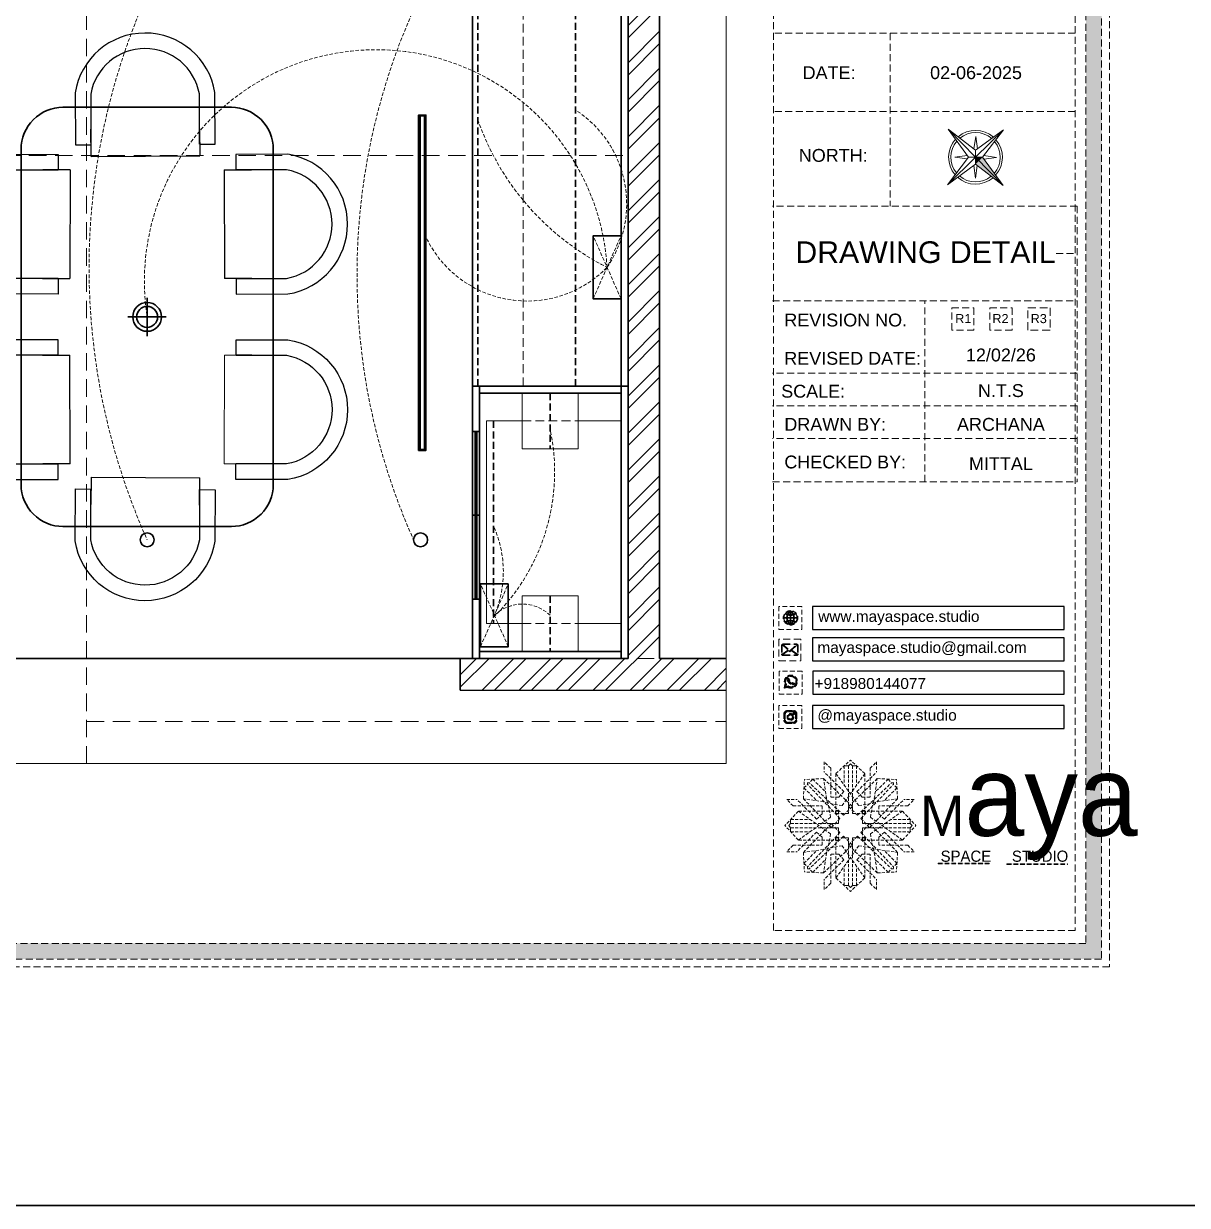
# Model space of a CAD drawing. Header units: millimetres. Extents: x 56222 to 3066687, y -650199 to -121287.
# Drawn here: x 141570.9 to 141737.4, y -185767.3 to -185598.1 of the extents above; entities that cross this region are included whole.
import ezdxf
from ezdxf.enums import TextEntityAlignment as Align

# ---------------------------------------------------------------- set-up
doc = ezdxf.new("R2010")
doc.units = ezdxf.units.MM
doc.header["$MEASUREMENT"] = 0
for name, pattern in [('DASHED', [0.75, 0.5, -0.25]), ('DASHED2', [0.375, 0.25, -0.125]), ('DASHEDX2', [1.5, 1, -0.5]), ('HIDDEN', [0.375, 0.25, -0.125])]:
    doc.linetypes.add(name, pattern=pattern)
doc.layers.add('AR HATCH-7', color=7, linetype='Continuous')
doc.layers.add('str coll', color=6, linetype='Continuous')
for name, color, linetype, lineweight in [('Dimension', 10, 'DASHEDX2', 20), ('el', 7, 'Continuous', 20), ('ELEC-wires', 1, 'DASHED2', 13), ('Electrical', 84, 'Continuous', 30), ('FIRST FLOOR ( DW_RAIL )', 7, 'Continuous', 9), ('FURNITURE', 32, 'Continuous', 9), ('furniture dimensions', 1, 'DASHED', 0), ('GROUND FLOOR', 7, 'Continuous', 9), ('Labelling', 1, 'Continuous', 25), ('NAME PLATE', 7, 'Continuous', 25), ('title block', 7, 'Continuous', 9), ('XX~SLAB ( BEAM )~ ( DIM )', 7, 'Continuous', 9)]:
    doc.layers.add(name, color=color, linetype=linetype, lineweight=lineweight)
doc.layers.add('hatch', color=250, linetype='Continuous', lineweight=9, transparency=0.5)
doc.styles.add('Arial', font='arial.ttf')
doc.styles.get("Standard").update_dxf_attribs({"font": 'arial.ttf', "height": 6})
pattern_1 = [(45, (1359.917, -1487.661), (-2.65165043, 2.65165043), []), (45, (1361.685, -1487.661), (-2.65165043, 2.65165043), [])]

# ---------------------------------------------------------------- blocks, each defined once
blk = doc.blocks.new('FSFSF')
at = {"color": 42, "lineweight": 5, "true_color": 0xe0ac11}
for p, q in [((28600.03, 143.51), (28600.03, 140.16)), ((28602.15, 141.41), (28600.03, 143.51)), ((28603.86, 139.69), (28608.58, 144.08)), ((28613.31, 139.69), (28608.58, 144.08)), ((28615.02, 141.41), (28617.14, 143.51)), ((28617.14, 143.51), (28617.14, 140.16)), ((28606.47, 133.76), (28600.03, 140.16)), ((28602.15, 141.41), (28602.15, 131.95)), ((28603.86, 126.58), (28603.86, 139.69)), ((28603.86, 139.69), (28608.58, 133.02)), ((28607.9, 142.22), (28606.58, 142.22)), ((28606.58, 142.22), (28606.58, 135.84)), ((28607.9, 142.22), (28608.58, 142.85)), ((28607.9, 142.22), (28607.9, 126.58)), ((28609.27, 142.22), (28608.59, 142.85)), ((28613.31, 139.69), (28608.59, 133.02)), ((28609.27, 142.22), (28609.27, 126.58)), ((28609.27, 142.22), (28610.59, 142.22)), ((28610.59, 142.22), (28610.59, 135.84)), ((28610.7, 133.76), (28617.14, 140.16)), ((28613.31, 126.58), (28613.31, 139.69)), ((28615.02, 141.41), (28615.02, 131.95)), ((28593.19, 131.45), (28593.54, 137.71)), ((28593.39, 135), (28594.56, 136.12)), ((28599.8, 138.06), (28593.54, 137.71)), ((28595.12, 136.69), (28594.53, 136.69)), ((28594.56, 136.12), (28594.56, 136.71)), ((28605.17, 124.98), (28594.56, 136.12)), ((28596.24, 137.86), (28595.12, 136.69)), ((28606.27, 126.08), (28595.12, 136.69)), ((28596.24, 137.86), (28600.47, 133.65)), ((28601.03, 130), (28599.8, 138.06)), ((28599.8, 138.05), (28608.58, 129.56)), ((28617.37, 138.05), (28608.59, 129.56)), ((28610.9, 126.08), (28622.05, 136.69)), ((28612.02, 124.98), (28622.62, 136.12)), ((28616.14, 130), (28617.37, 138.06)), ((28620.93, 137.86), (28616.7, 133.65)), ((28617.37, 138.06), (28623.63, 137.71)), ((28620.93, 137.86), (28622.05, 136.69)), ((28622.05, 136.69), (28622.64, 136.69)), ((28622.62, 136.12), (28622.62, 136.71)), ((28623.8, 135), (28622.62, 136.12)), ((28624, 131.45), (28623.65, 137.71)), ((28593.19, 131.45), (28601.69, 122.67)), ((28601.25, 130.22), (28593.19, 131.45)), ((28593.39, 135), (28597.6, 130.78)), ((28604.75, 131.95), (28602.15, 131.95)), ((28606.47, 133.76), (28604.75, 131.95)), ((28605.86, 129.18), (28608.58, 133.02)), ((28611.31, 129.18), (28608.59, 133.02)), ((28610.7, 133.76), (28612.42, 131.95)), ((28612.42, 131.95), (28615.02, 131.95)), ((28623.99, 131.45), (28615.5, 122.67)), ((28615.94, 130.22), (28624, 131.45)), ((28623.8, 135), (28619.59, 130.78)), ((28587.73, 131.22), (28591.08, 131.22)), ((28589.84, 129.1), (28587.73, 131.22)), ((28589.84, 129.1), (28599.29, 129.1)), ((28597.49, 124.78), (28591.08, 131.22)), ((28599.29, 126.5), (28599.29, 129.1)), ((28605.86, 129.18), (28601.03, 130)), ((28602.07, 125.39), (28601.25, 130.22)), ((28604.71, 127.57), (28603.86, 127.57)), ((28604.7, 126.58), (28604.71, 127.57)), ((28606.27, 126.08), (28608.58, 128.27)), ((28607.9, 128.92), (28608.58, 129.56)), ((28607.9, 128.92), (28608.58, 128.27)), ((28609.27, 128.92), (28608.59, 129.56)), ((28609.27, 128.92), (28608.59, 128.27)), ((28610.9, 126.08), (28608.59, 128.27)), ((28611.31, 129.18), (28616.14, 130)), ((28612.46, 126.58), (28612.46, 127.57)), ((28612.46, 127.57), (28613.31, 127.57)), ((28615.12, 125.39), (28615.94, 130.22)), ((28627.34, 129.1), (28617.89, 129.1)), ((28617.89, 126.5), (28617.89, 129.1)), ((28619.7, 124.78), (28626.1, 131.22)), ((28629.45, 131.22), (28626.1, 131.22)), ((28627.34, 129.1), (28629.45, 131.22)), ((28591.56, 127.39), (28587.17, 122.66)), ((28589.03, 123.35), (28589.03, 124.67)), ((28589.03, 124.67), (28595.4, 124.67)), ((28604.66, 127.39), (28591.56, 127.39)), ((28591.56, 127.39), (28598.23, 122.67)), ((28597.49, 124.78), (28599.29, 126.5)), ((28602.07, 125.39), (28598.23, 122.67)), ((28605.17, 124.98), (28602.97, 122.67)), ((28603.68, 126.54), (28603.68, 127.39)), ((28604.66, 126.54), (28603.68, 126.54)), ((28607.9, 126.58), (28603.86, 126.58)), ((28604.66, 123.35), (28604.66, 127.39)), ((28609.27, 126.58), (28613.31, 126.58)), ((28612.02, 124.98), (28614.21, 122.67)), ((28612.52, 123.35), (28612.52, 127.39)), ((28612.52, 127.39), (28625.63, 127.39)), ((28612.52, 126.54), (28613.51, 126.54)), ((28613.51, 126.54), (28613.51, 127.39)), ((28615.12, 125.39), (28618.96, 122.67)), ((28619.7, 124.78), (28617.89, 126.5)), ((28625.63, 127.39), (28618.96, 122.67)), ((28628.16, 124.67), (28621.78, 124.67)), ((28625.63, 127.39), (28630.02, 122.66)), ((28628.16, 123.35), (28628.16, 124.67)), ((28591.56, 117.94), (28587.17, 122.66)), ((28589.03, 123.35), (28588.4, 122.67)), ((28589.03, 121.98), (28588.4, 122.65)), ((28589.03, 123.35), (28604.66, 123.35)), ((28589.03, 121.98), (28604.66, 121.98)), ((28589.03, 121.98), (28589.03, 120.66)), ((28589.03, 120.66), (28595.4, 120.66)), ((28597.49, 120.54), (28591.08, 114.11)), ((28591.56, 117.94), (28598.23, 122.65)), ((28593.19, 113.88), (28601.69, 122.65)), ((28605.17, 120.35), (28594.56, 109.2)), ((28597.49, 120.54), (28599.29, 118.83)), ((28602.07, 119.94), (28598.23, 122.65)), ((28602.07, 119.94), (28601.25, 115.1)), ((28602.33, 123.35), (28601.69, 122.67)), ((28602.33, 121.98), (28601.69, 122.65)), ((28602.33, 123.35), (28602.97, 122.67)), ((28602.33, 121.98), (28602.97, 122.65)), ((28605.17, 120.35), (28602.97, 122.65)), ((28604.66, 121.98), (28604.66, 117.94)), ((28612.02, 120.35), (28614.21, 122.65)), ((28612.02, 120.35), (28622.62, 109.2)), ((28628.16, 123.35), (28612.52, 123.35)), ((28612.52, 121.98), (28612.52, 117.94)), ((28628.16, 121.98), (28612.52, 121.98)), ((28614.85, 123.35), (28614.21, 122.67)), ((28614.85, 121.98), (28614.21, 122.65)), ((28614.85, 123.35), (28615.5, 122.67)), ((28614.85, 121.98), (28615.5, 122.65)), ((28615.12, 119.94), (28618.96, 122.65)), ((28615.12, 119.94), (28615.94, 115.1)), ((28623.99, 113.88), (28615.5, 122.65)), ((28619.7, 120.54), (28617.89, 118.83)), ((28625.63, 117.94), (28618.96, 122.65)), ((28619.7, 120.54), (28626.1, 114.11)), ((28628.16, 120.66), (28621.78, 120.66)), ((28625.63, 117.94), (28630.02, 122.66)), ((28628.16, 123.35), (28628.78, 122.67)), ((28628.16, 121.98), (28628.78, 122.65)), ((28628.16, 121.98), (28628.16, 120.66)), ((28589.84, 116.23), (28587.73, 114.11)), ((28589.84, 116.23), (28599.29, 116.23)), ((28604.66, 117.94), (28591.56, 117.94)), ((28606.27, 119.15), (28595.12, 108.54)), ((28599.29, 118.83), (28599.29, 116.23)), ((28605.86, 116.05), (28601.03, 115.23)), ((28604.66, 118.78), (28603.68, 118.78)), ((28603.68, 118.78), (28603.68, 117.94)), ((28607.9, 118.65), (28603.86, 118.65)), ((28603.86, 118.65), (28603.86, 105.54)), ((28604.71, 117.66), (28603.86, 117.66)), ((28604.7, 118.65), (28604.71, 117.66)), ((28605.86, 116.05), (28608.58, 112.21)), ((28606.27, 119.15), (28608.58, 116.96)), ((28607.9, 103.01), (28607.9, 118.65)), ((28607.9, 116.31), (28608.58, 116.96)), ((28607.9, 116.31), (28608.58, 115.67)), ((28610.9, 119.15), (28608.59, 116.96)), ((28609.27, 116.31), (28608.59, 116.96)), ((28609.27, 116.31), (28608.59, 115.67)), ((28611.31, 116.05), (28608.59, 112.21)), ((28609.27, 118.65), (28613.31, 118.65)), ((28609.27, 103.01), (28609.27, 118.65)), ((28610.9, 119.15), (28622.05, 108.54)), ((28611.31, 116.05), (28616.14, 115.23)), ((28612.46, 118.65), (28612.46, 117.66)), ((28612.46, 117.66), (28613.31, 117.66)), ((28612.52, 118.78), (28613.51, 118.78)), ((28612.52, 117.94), (28625.63, 117.94)), ((28613.31, 118.65), (28613.31, 105.54)), ((28613.51, 118.78), (28613.51, 117.94)), ((28617.89, 118.83), (28617.89, 116.23)), ((28627.34, 116.23), (28617.89, 116.23)), ((28627.34, 116.23), (28629.45, 114.11)), ((28587.73, 114.11), (28591.08, 114.11)), ((28601.25, 115.1), (28593.19, 113.87)), ((28593.19, 113.87), (28593.54, 107.62)), ((28593.39, 110.32), (28597.6, 114.55)), ((28599.8, 107.17), (28608.58, 115.67)), ((28601.03, 115.23), (28599.8, 107.17)), ((28602.15, 103.82), (28602.15, 113.27)), ((28604.75, 113.27), (28602.15, 113.27)), ((28603.86, 105.54), (28608.58, 112.21)), ((28606.47, 111.47), (28604.75, 113.27)), ((28617.37, 107.17), (28608.59, 115.67)), ((28613.31, 105.54), (28608.59, 112.21)), ((28610.7, 111.47), (28612.42, 113.27)), ((28612.42, 113.27), (28615.02, 113.27)), ((28615.02, 103.82), (28615.02, 113.27)), ((28615.94, 115.1), (28624, 113.87)), ((28616.14, 115.23), (28617.37, 107.17)), ((28623.8, 110.32), (28619.59, 114.55)), ((28624, 113.87), (28623.65, 107.62)), ((28629.45, 114.11), (28626.1, 114.11)), ((28593.39, 110.32), (28594.56, 109.2)), ((28595.12, 108.54), (28594.53, 108.54)), ((28594.56, 109.2), (28594.56, 108.61)), ((28596.24, 107.37), (28595.12, 108.54)), ((28596.24, 107.37), (28600.47, 111.58)), ((28606.47, 111.47), (28600.03, 105.07)), ((28606.58, 103.01), (28606.58, 109.38)), ((28610.59, 103.01), (28610.59, 109.38)), ((28610.7, 111.47), (28617.14, 105.07)), ((28620.93, 107.37), (28616.7, 111.58)), ((28620.93, 107.37), (28622.05, 108.54)), ((28622.05, 108.54), (28622.64, 108.54)), ((28623.8, 110.32), (28622.62, 109.2)), ((28622.62, 109.2), (28622.62, 108.61)), ((28599.8, 107.17), (28593.54, 107.52)), ((28600.03, 101.71), (28600.03, 105.07)), ((28603.86, 105.54), (28608.58, 101.15)), ((28613.31, 105.54), (28608.58, 101.15)), ((28617.14, 101.71), (28617.14, 105.07)), ((28617.37, 107.17), (28623.63, 107.52)), ((28602.15, 103.82), (28600.03, 101.71)), ((28607.9, 103.01), (28606.58, 103.01)), ((28607.9, 103.01), (28608.58, 102.38)), ((28609.27, 103.01), (28608.59, 102.38)), ((28609.27, 103.01), (28610.59, 103.01)), ((28615.02, 103.82), (28617.14, 101.71))]:
    blk.add_line(p, q, dxfattribs=at)
blk = doc.blocks.new('hgwg')
at = {"layer": 'Dimension', "true_color": 0xd39e00}
h = blk.add_hatch(color=42, dxfattribs=at)
h.dxf.hatch_style = 1
h.paths.add_polyline_path([(27505.71, 45.05), (27494.27, 45.05), (27494.27, 44.9), (27505.71, 44.9)])
h = blk.add_hatch(color=42, dxfattribs=at)
h.dxf.hatch_style = 1
h.paths.add_polyline_path([(27523.3, 44.9), (27509.68, 44.9), (27509.68, 44.75), (27523.3, 44.75)])
at = {"layer": 'Dimension', "color": 42, "true_color": 0xd39e00}
for p, q in [((27494.27, 45.05), (27505.71, 45.05)), ((27494.27, 44.9), (27494.27, 45.05)), ((27505.71, 45.05), (27505.71, 44.9)), ((27494.27, 44.9), (27505.71, 44.9)), ((27509.68, 44.9), (27523.3, 44.9)), ((27509.68, 44.9), (27509.68, 44.75)), ((27509.68, 44.75), (27523.3, 44.75)), ((27523.3, 44.75), (27523.3, 44.9))]:
    blk.add_line(p, q, dxfattribs=at)
at = {"layer": 'Dimension', "color": 42, "true_color": 0xd39e00, "attachment_point": 1}
for s, width, insert, char_height in [('{\\fCinzel|b0|i0|c0|p2;\\H1.5x;M\\fAmsterdam One|b0|i0|c0|p2;\\H2x;aya}', 85.3277, (27490.17, 69.17), 6), ('{\\fCinzel|b0|i0|c0|p0;SPACE     STUDIO}', 66.129, (27494.83, 47.86), 2.5)]:
    blk.add_mtext_dynamic_manual_height_columns(s, width=width, gutter_width=30, heights=[0], dxfattribs=dict(at, insert=insert, char_height=char_height))
blk = doc.blocks.new('aggerg')
at = {"layer": 'Dimension', "color": 42, "true_color": 0xd39e00}
blk.add_lwpolyline([(-1.41, 1.41), (1.41, 1.41), (1.41, -1.41), (-1.41, -1.41)], close=True, dxfattribs=at)
at = {"layer": 'NAME PLATE', "lineweight": 0, "insert": (-0.03, 0.62), "char_height": 1.151, "width": 2.2458, "attachment_point": 2, "style": 'Arial'}
blk.add_mtext('R3', dxfattribs=at)
blk = doc.blocks.new('QEGW4TG')
at = {"layer": 'Dimension', "true_color": 0x000000}
h = blk.add_hatch(color=18, dxfattribs=at)
h.dxf.hatch_style = 1
h.paths.add_polyline_path([(2.69, 1.93, 0.170513), (2.95, 1.97, 0.190337), (3.11, 2.18, 0.316231), (3.07, 2.28), (2.79, 2.37, 0.273721), (2.69, 2.34, 0.040749), (2.63, 2.27, -0.441282), (2.53, 2.25, -0.11828), (2.06, 2.64, -0.441282), (2.07, 2.74, 0.040749), (2.13, 2.81, 0.290083), (2.14, 2.92), (2.01, 3.18, 0.316231), (1.91, 3.2, 0.190337), (1.73, 3, 0.170513), (1.72, 2.74, 0.252784)], flags=0)
h.paths.add_polyline_path([(1.19, 1.98), (1.03, 1.3, 0.550912), (1.11, 1.23), (1.75, 1.39, 6.344125)])
h.paths.add_polyline_path([(1.81, 1.7), (1.4, 1.6), (1.5, 2.03, -9.071339)], flags=16)
h.paths.add_polyline_path([(3.11, 2.16, -0.17811), (2.95, 1.97, -0.170513), (2.69, 1.93, -0.252784), (1.72, 2.74, -0.170513), (1.73, 3, -0.17811), (1.89, 3.19, -0.370089), (2.01, 3.18), (2.14, 2.92, -0.307185), (2.13, 2.8, -0.041087), (2.06, 2.73, 0.321676), (2.05, 2.65, 0.126524), (2.55, 2.24, 0.312216), (2.62, 2.26, -0.041087), (2.68, 2.34, -0.290673), (2.79, 2.37), (3.07, 2.28, -0.370089)], flags=0)
h = blk.add_hatch(color=18, dxfattribs=at)
h.dxf.hatch_style = 1
h.paths.add_polyline_path([(2.79, 2.37, 0.273721), (2.69, 2.34, 0.040749), (2.63, 2.27, -0.441282), (2.53, 2.25, -0.11828), (2.06, 2.64, -0.441282), (2.07, 2.74, 0.040749), (2.13, 2.81, 0.290083), (2.14, 2.92), (2.01, 3.18, 0.316231), (1.91, 3.2, 0.190337), (1.73, 3, 0.170513), (1.72, 2.74, 0.252784), (2.69, 1.93, 0.170513), (2.95, 1.97, 0.190337), (3.11, 2.18, 0.316231), (3.07, 2.28)])
for p, q in [((2.01, 3.18), (2.14, 2.92)), ((1.19, 1.98), (1.03, 1.3)), ((1.1, 1.23), (1.75, 1.39)), ((1.5, 2.03), (1.4, 1.6)), ((1.4, 1.6), (1.81, 1.7)), ((3.07, 2.28), (2.8, 2.36))]:
    blk.add_line(p, q)
blk.add_lwpolyline([(0, 0), (4.68, 0), (4.68, 4.68), (0, 4.68)], close=True)
for centre, radius, start, end in [((2.39, 2.56), 1.34, 241.4727, 205.6422), ((2.39, 2.56), 1.04, 235.9962, 210.8333), ((2.09, 2.87), 0.39, 159.7007, 198.4072), ((2.96, 3.23), 1.33, 201.4218, 258.1669), ((2.07, 2.87), 0.364, 118.9685, 159.3648), ((1.94, 3.12), 0.0896, 41.8985, 123.1344), ((2.11, 2.68), 0.066, 135.9932, 224.8892), ((1.67, 3.16), 0.586, 312.4617, 321.8728), ((3.12, 3.42), 1.31, 216.5455, 243.5279), ((2.05, 2.87), 0.104, 320.3924, 28.6971), ((1.09, 1.29), 0.0598, 164.8483, 282.1458), ((2.57, 2.3), 0.066, 234.2482, 323.1441), ((3.11, 1.94), 0.586, 137.2645, 146.6756), ((2.76, 2.27), 0.104, 70.4402, 138.745), ((2.75, 2.31), 0.39, 260.7301, 299.4366), ((2.76, 2.29), 0.364, 299.7725, 340.1688), ((3.03, 2.2), 0.0896, 336.0029, 57.2388)]:
    blk.add_arc(centre, radius, start, end)
blk = doc.blocks.new('ASGERG')
at = {"layer": 'Dimension', "true_color": 0x000000}
h = blk.add_hatch(color=18, dxfattribs=at)
h.dxf.hatch_style = 1
h.paths.add_polyline_path([(0.99, 1.7, 0.353872), (1.69, 1.03), (2.96, 1.03, 0.353872), (3.66, 1.7), (3.66, 2.99, 0.353872), (2.96, 3.67), (1.69, 3.67, 0.353872), (0.99, 2.99)])
h.paths.add_polyline_path([(1.27, 2.97, -0.353872), (1.72, 3.4), (2.94, 3.4, -0.353872), (3.38, 2.97), (3.38, 1.72, -0.353872), (2.94, 1.3), (1.72, 1.3, -0.353872), (1.27, 1.72)], flags=16)
h.paths.add_polyline_path([(3.02, 2.35, -1), (1.64, 2.35, -1)], flags=0)
h.paths.add_polyline_path([(2.74, 2.35, -1), (1.92, 2.35, -1)], flags=0)
h.paths.add_polyline_path([(2.86, 3.02, -1), (3.19, 3.02, -1)], flags=0)
h.paths.add_polyline_path([(1.64, 2.35, 1), (3.02, 2.35, 1)], flags=0)
h = blk.add_hatch(color=18, dxfattribs=at)
h.dxf.hatch_style = 1
h.paths.add_polyline_path([(1.64, 2.35, 1), (3.02, 2.35, 1)])
h.paths.add_polyline_path([(2.74, 2.35, -1), (1.92, 2.35, -1)], flags=16)
h = blk.add_hatch(color=18, dxfattribs=at)
h.dxf.hatch_style = 1
h.paths.add_polyline_path([(3.19, 3.02, 1), (2.86, 3.02, 1)])
for p, q in [((0.99, 2.99), (0.99, 1.7)), ((1.27, 2.97), (1.27, 1.72)), ((1.69, 3.67), (2.96, 3.67)), ((2.94, 3.4), (1.72, 3.4)), ((3.38, 2.97), (3.38, 1.72)), ((3.66, 2.99), (3.66, 1.7)), ((1.69, 1.03), (2.96, 1.03)), ((2.94, 1.3), (1.72, 1.3))]:
    blk.add_line(p, q)
blk.add_lwpolyline([(0, 0), (4.68, 0), (4.68, 4.68), (0, 4.68)], close=True)
for centre, radius in [((2.33, 2.35), 0.694), ((2.33, 2.35), 0.414), ((3.02, 3.02), 0.168)]:
    blk.add_circle(centre, radius)
for centre, radius, start, end in [((1.76, 2.89), 0.778, 94.8631, 172.8127), ((1.76, 2.91), 0.491, 94.8631, 172.8127), ((2.9, 2.91), 0.491, 7.1873, 85.1369), ((2.89, 2.89), 0.778, 7.1873, 85.1369), ((1.76, 1.8), 0.778, 187.1873, 265.1369), ((1.76, 1.78), 0.491, 187.1873, 265.1369), ((2.9, 1.78), 0.491, 274.8631, 352.8127), ((2.89, 1.8), 0.778, 274.8631, 352.8127)]:
    blk.add_arc(centre, radius, start, end)
blk = doc.blocks.new('DTGWEGEARG')
at = {"layer": 'Dimension', "true_color": 0x000000}
h = blk.add_hatch(color=18, dxfattribs=at)
h.dxf.hatch_style = 1
h.paths.add_polyline_path([(3.83, 2.34, 1), (0.85, 2.34, 1)])
h.paths.add_polyline_path([(2.51, 1.01, 0.105795), (2.96, 1.58, -0.055205), (3.3, 1.41, -0.169822)], flags=16)
h.paths.add_polyline_path([(2.41, 1.12), (2.41, 1.69, -0.058279), (2.81, 1.63, -0.103353)], flags=16)
h.paths.add_polyline_path([(2.26, 1.13, -0.101741), (1.87, 1.63, -0.057171), (2.26, 1.69)], flags=16)
h.paths.add_polyline_path([(2.17, 1.01, -0.169822), (1.38, 1.41, -0.055205), (1.72, 1.58, 0.105795)], flags=16)
h.paths.add_polyline_path([(3.02, 1.72, 0.081336), (3.13, 2.27), (3.68, 2.27, -0.152069), (3.4, 1.52, 0.05687)], flags=16)
h.paths.add_polyline_path([(2.87, 1.77, 0.061945), (2.41, 1.84), (2.41, 2.27), (2.98, 2.27, -0.081344)], flags=16)
h.paths.add_polyline_path([(2.26, 1.84, 0.060923), (1.8, 1.77, -0.081344), (1.7, 2.27), (2.26, 2.27)], flags=16)
h.paths.add_polyline_path([(1.66, 1.72, 0.05687), (1.28, 1.52, -0.152069), (1, 2.27), (1.55, 2.27, 0.081336)], flags=16)
h.paths.add_polyline_path([(2.41, 2.42), (2.41, 2.83, 0.061945), (2.87, 2.91, -0.080009), (2.98, 2.42)], flags=16)
h.paths.add_polyline_path([(3.13, 2.42, 0.080116), (3.02, 2.96, 0.05687), (3.4, 3.16, 0.028258), (3.3, 3.27, -0.055205), (2.96, 3.1, 0.105795), (2.51, 3.67, -0.36029), (3.68, 2.42)], flags=16)
h.paths.add_polyline_path([(2.26, 2.42), (1.7, 2.42, -0.080009), (1.8, 2.91, 0.060923), (2.26, 2.84)], flags=16)
h.paths.add_polyline_path([(1.55, 2.42), (1, 2.42, -0.150466), (1.28, 3.16, 0.05687), (1.66, 2.96, 0.080116)], flags=16)
h.paths.add_polyline_path([(2.41, 2.98), (2.41, 3.56, -0.103353), (2.81, 3.05, -0.058279)], flags=16)
h.paths.add_polyline_path([(2.26, 2.99, -0.057171), (1.87, 3.05, -0.101741), (2.26, 3.55)], flags=16)
h.paths.add_polyline_path([(1.72, 3.1, -0.055205), (1.38, 3.27, -0.169822), (2.17, 3.67, 0.105795)], flags=16)
blk.add_lwpolyline([(0, 0), (4.68, 0), (4.68, 4.68), (0, 4.68)], close=True)
at = {"layer": 'Dimension', "color": 18, "true_color": 0x000000}
for p, q in [((1, 2.42), (1.55, 2.42)), ((1.7, 2.42), (2.26, 2.42)), ((2.26, 3.55), (2.26, 2.99)), ((2.26, 2.84), (2.26, 2.42)), ((2.41, 3.56), (2.41, 2.98)), ((2.41, 2.83), (2.41, 2.42)), ((2.41, 2.42), (2.98, 2.42)), ((3.13, 2.42), (3.68, 2.42)), ((1, 2.27), (1.55, 2.27)), ((1.7, 2.27), (2.26, 2.27)), ((2.26, 2.27), (2.26, 1.84)), ((2.26, 1.69), (2.26, 1.13)), ((2.41, 2.27), (2.98, 2.27)), ((2.41, 2.27), (2.41, 1.84)), ((2.41, 1.69), (2.41, 1.12)), ((3.13, 2.27), (3.68, 2.27))]:
    blk.add_line(p, q, dxfattribs=at)
blk.add_circle((2.34, 2.34), 1.49, dxfattribs=at)
for centre, radius, start, end in [((2.34, 2.34), 1.34, 142.3819, 176.6093), ((2.34, 4.74), 1.9, 236.1399, 249.1595), ((2.34, 2.34), 1.34, 97.3549, 135.9073), ((2.34, 4.74), 1.75, 236.7417, 249.3811), ((3.28, 2.34), 1.73, 159.0567, 177.3789), ((3.28, 2.34), 1.58, 158.8325, 177.1302), ((3.28, 2.34), 1.73, 129.9301, 154.0867), ((2.34, 4.74), 1.9, 253.6799, 267.6253), ((3.28, 2.34), 1.58, 130.1073, 153.3446), ((2.34, 4.74), 1.75, 254.3336, 267.422), ((1.4, 2.34), 1.58, 26.6554, 50.2584), ((2.34, 4.74), 1.75, 272.3248, 285.6664), ((2.34, 4.74), 1.9, 272.1415, 286.3201), ((2.34, 2.34), 1.34, 3.3907, 82.6451), ((1.4, 2.34), 1.73, 25.9133, 50.0699), ((1.4, 2.34), 1.58, 2.8698, 21.1675), ((2.34, 4.74), 1.75, 290.6189, 303.2583), ((2.34, 4.74), 1.9, 290.8405, 303.8601), ((1.4, 2.34), 1.73, 2.6211, 20.9433), ((2.34, 2.34), 1.34, 183.0315, 217.6181), ((2.34, -0.06), 1.9, 110.8405, 123.8601), ((2.34, -0.06), 1.75, 110.6189, 123.2583), ((2.34, 2.34), 1.34, 224.0927, 262.6451), ((3.28, 2.34), 1.73, 182.3435, 200.9433), ((3.28, 2.34), 1.58, 182.5658, 201.1675), ((3.28, 2.34), 1.73, 205.9133, 230.0699), ((2.34, -0.06), 1.9, 92.3747, 106.3201), ((2.34, -0.06), 1.75, 92.578, 105.6664), ((3.28, 2.34), 1.58, 206.6554, 229.8927), ((2.34, -0.06), 1.9, 73.6799, 87.8585), ((2.34, -0.06), 1.75, 74.3336, 87.6752), ((1.4, 2.34), 1.58, 309.7416, 333.3446), ((1.4, 2.34), 1.73, 309.9301, 334.0867), ((2.34, 2.34), 1.34, 277.3549, 315.9073), ((1.4, 2.34), 1.58, 338.8325, 357.4342), ((2.34, -0.06), 1.75, 56.7417, 69.3811), ((1.4, 2.34), 1.73, 339.0567, 357.6565), ((2.34, -0.06), 1.9, 56.1399, 69.1595), ((2.34, 2.34), 1.34, 322.3819, 356.9685)]:
    blk.add_arc(centre, radius, start, end, dxfattribs=at)
blk = doc.blocks.new('4t')
at = {"transparency": 33554607}
h = blk.add_hatch(color=1, dxfattribs=at)
h.dxf.hatch_style = 1
h.paths.add_polyline_path([(45531.33, -35822.29), (45529.23, -35821.83), (45528.09, -35837.01)])
h = blk.add_hatch(color=1, dxfattribs=at)
h.dxf.hatch_style = 1
h.paths.add_polyline_path([(45531.8, -35820.19), (45529.23, -35821.83), (45531.33, -35822.29)])
h = blk.add_hatch(color=1, dxfattribs=at)
h.dxf.hatch_style = 1
h.paths.add_polyline_path([(45531.8, -35820.19), (45531.33, -35822.29), (45533.44, -35822.75)])
h = blk.add_hatch(color=1, dxfattribs=at)
h.dxf.hatch_style = 1
h.paths.add_polyline_path([(45533.44, -35822.75), (45531.33, -35822.29), (45528.09, -35837.01)])
at = {"layer": 'title block', "color": 7, "lineweight": 9}
for p, q in [((45535.51, -35803.37), (45530.16, -35817.62)), ((45535.51, -35803.37), (45531.8, -35820.19)), ((45534.36, -35818.55), (45535.51, -35803.37)), ((45530.16, -35817.62), (45514.98, -35816.48)), ((45514.98, -35816.48), (45529.23, -35821.83)), ((45514.98, -35816.48), (45531.8, -35820.19)), ((45530.5, -35816.7), (45526.88, -35812.49)), ((45526.88, -35812.49), (45529.18, -35817.55)), ((45539.5, -35815.27), (45534.44, -35817.57)), ((45535.28, -35818.89), (45539.5, -35815.27)), ((45528.31, -35821.48), (45524.1, -35825.11)), ((45531.8, -35820.19), (45528.09, -35837.01)), ((45529.23, -35821.83), (45528.09, -35837.01)), ((45531.8, -35820.19), (45529.23, -35821.83)), ((45531.8, -35820.19), (45530.16, -35817.62)), ((45534.36, -35818.55), (45531.8, -35820.19)), ((45533.44, -35822.75), (45531.8, -35820.19)), ((45531.8, -35820.19), (45548.62, -35823.9)), ((45548.62, -35823.9), (45534.36, -35818.55)), ((45524.1, -35825.11), (45529.16, -35822.81)), ((45528.09, -35837.01), (45533.44, -35822.75)), ((45533.09, -35823.67), (45536.71, -35827.89)), ((45533.44, -35822.75), (45548.62, -35823.9)), ((45536.71, -35827.89), (45534.42, -35822.83))]:
    blk.add_line(p, q, dxfattribs=at)
for radius, start, end in [(11.79, 81.36, 163.7665), (10.83, 82.4286, 162.6979), (10.83, 352.4286, 72.6979), (11.79, 351.36, 73.7665), (11.79, 171.36, 253.7665), (10.83, 172.4286, 252.6979), (11.79, 261.36, 343.7665), (10.83, 262.4286, 342.6979)]:
    blk.add_arc((45531.8, -35820.19), radius, start, end, dxfattribs=at)
blk = doc.blocks.new('SD DSD')
at = {"layer": 'FURNITURE', "color": 9, "lineweight": 25, "true_color": 0xc7c8ca}
for p, q in [((3348486.7, -514623.32), (3348486.68, -514619.42)), ((3348502.23, -514619.34), (3348502.25, -514623.25)), ((3348486.7, -514623.32), (3348502.25, -514623.25)), ((3348483.69, -514625.26), (3348479.79, -514625.25)), ((3348483.69, -514625.26), (3348483.66, -514640.81)), ((3348505.76, -514625.26), (3348509.66, -514625.25)), ((3348505.76, -514625.26), (3348505.79, -514640.81)), ((3348479.75, -514640.8), (3348483.66, -514640.81)), ((3348509.7, -514640.8), (3348505.79, -514640.81)), ((3348479.75, -514651.77), (3348483.66, -514651.76)), ((3348483.69, -514667.31), (3348483.66, -514651.76)), ((3348483.69, -514667.31), (3348479.79, -514667.32)), ((3348486.7, -514669.25), (3348486.68, -514673.16)), ((3348486.7, -514669.25), (3348502.25, -514669.32)), ((3348502.23, -514673.23), (3348502.25, -514669.32))]:
    blk.add_line(p, q, dxfattribs=at)
at = {"layer": 'FURNITURE', "color": 9, "true_color": 0xc7c8ca}
for p, q in [((3348505.76, -514667.31), (3348505.79, -514651.76)), ((3348509.7, -514651.77), (3348505.79, -514651.76)), ((3348505.76, -514667.31), (3348509.66, -514667.32))]:
    blk.add_line(p, q, dxfattribs=at)
at = {"layer": 'FURNITURE', "color": 9, "lineweight": 25, "true_color": 0xc7c8ca, "flags": 128}
for points in [[(3348502.23, -514621.56), (3348504.46, -514621.55), (3348504.42, -514614.17, 0.853613), (3348484.42, -514614.22), (3348484.46, -514621.65), (3348486.68, -514621.64)], [(3348502.22, -514619.34), (3348502.23, -514621.56), (3348502.2, -514614.36, 0.835758), (3348486.65, -514614.39), (3348486.67, -514619.42), (3348486.68, -514621.64)], [(3348481.97, -514640.8), (3348481.97, -514643.02), (3348474.58, -514643.01, -0.853613), (3348474.58, -514623.01), (3348482.01, -514623.02), (3348482.01, -514625.25)], [(3348507.48, -514640.8), (3348507.48, -514643.02), (3348514.87, -514643.01, 0.853613), (3348514.87, -514623.01), (3348507.44, -514623.02), (3348507.44, -514625.25)], [(3348479.75, -514640.79), (3348481.97, -514640.8), (3348474.77, -514640.78, -0.835758), (3348474.76, -514625.23), (3348479.79, -514625.24), (3348482.01, -514625.25)], [(3348509.7, -514640.79), (3348507.48, -514640.8), (3348514.68, -514640.78, 0.835758), (3348514.69, -514625.23), (3348509.66, -514625.24), (3348507.44, -514625.25)], [(3348481.97, -514651.77), (3348481.97, -514649.55), (3348474.58, -514649.57, 0.853613), (3348474.58, -514669.57), (3348482.01, -514669.55), (3348482.01, -514667.32)], [(3348507.48, -514651.77), (3348507.48, -514649.55), (3348514.87, -514649.57, -0.853613), (3348514.87, -514669.57), (3348507.44, -514669.55), (3348507.44, -514667.32)], [(3348479.75, -514651.78), (3348481.97, -514651.77), (3348474.77, -514651.79, 0.835758), (3348474.76, -514667.34), (3348479.79, -514667.33), (3348482.01, -514667.33)], [(3348509.7, -514651.78), (3348507.48, -514651.77), (3348514.68, -514651.79, -0.835758), (3348514.69, -514667.34), (3348509.66, -514667.33), (3348507.44, -514667.33)], [(3348502.23, -514671.01), (3348504.46, -514671.02), (3348504.42, -514678.4, -0.853613), (3348484.42, -514678.36), (3348484.46, -514670.92), (3348486.68, -514670.93)], [(3348502.22, -514673.23), (3348502.23, -514671.01), (3348502.2, -514678.21, -0.835758), (3348486.65, -514678.18), (3348486.67, -514673.16), (3348486.68, -514670.93)]]:
    blk.add_lwpolyline(points, format="xyb", dxfattribs=at)
at = {"layer": 'FURNITURE', "color": 9, "lineweight": 30, "true_color": 0xc7c8ca}
blk.add_lwpolyline([(3348506.78, -514676.29), (3348482.68, -514676.29, -0.414214), (3348476.68, -514670.29), (3348476.68, -514622.29, -0.414214), (3348482.68, -514616.29), (3348506.78, -514616.29, -0.414214), (3348512.78, -514622.29), (3348512.78, -514670.29, -0.414214)], format="xyb", close=True, dxfattribs=at)
blk = doc.blocks.new('6616')
at = {"color": 242, "linetype": 'DASHED', "true_color": 0xcd2027}
for p, q in [((386784.79, -36915.77), (386775.78, -36911.78)), ((386784.79, -36911.78), (386775.78, -36915.77))]:
    blk.add_line(p, q, dxfattribs=at)
at = {"layer": 'ELEC-wires', "color": 5, "linetype": 'ByBlock', "lineweight": 30, "ltscale": 4}
blk.add_lwpolyline([(386775.78, -36911.78), (386784.79, -36911.78), (386784.79, -36915.77), (386775.78, -36915.77)], close=True, dxfattribs=at)

msp = doc.modelspace()

# ---------------------------------------------------------------- hatches: boundary and pattern name
at = {"layer": 'AR HATCH-7', "lineweight": 18, "true_color": 0x939598, "transparency": 33554610}
h = msp.add_hatch(dxfattribs=at)
h.set_pattern_fill('ANSI32', color=252, scale=10)
h.set_pattern_definition(pattern_1)
h.paths.add_polyline_path([(141534.87, -185551.03), (141483.37, -185551.03), (141483.37, -185560.03), (141534.87, -185560.03)])
h.paths.add_polyline_path([(141450.37, -185551.03), (141425.37, -185551.03), (141425.37, -185560.03), (141450.37, -185560.03)])
h.paths.add_polyline_path([(141425.37, -185566.03), (141416.37, -185566.03), (141416.37, -185588.53), (141425.37, -185588.53), (141425.37, -185576.53)])
h.paths.add_polyline_path([(141425.37, -185660.53), (141416.37, -185660.53), (141416.37, -185678.53), (141425.37, -185678.53)])
h.paths.add_polyline_path([(141458.37, -185642.86), (141458.37, -185633.23), (141451.9, -185633.23), (141451.9, -185642.86)], flags=9)
h.paths.add_polyline_path([(141531.59, -185684.81), (141545.48, -185684.81), (141545.48, -185672.59), (141531.59, -185672.59)], flags=9)
h.paths.add_polyline_path([(141458.58, -185685.96), (141469.41, -185685.96), (141469.41, -185678.91), (141458.58, -185678.91)], flags=9)
h.paths.add_polyline_path([(141457.02, -185659.81), (141476.82, -185659.81), (141476.82, -185647.63), (141457.02, -185647.63)], flags=9)
h.paths.add_polyline_path([(141504.07, -185636.46), (141509.19, -185636.46), (141509.19, -185629.11), (141504.07, -185629.11)], flags=9)
h.paths.add_polyline_path([(141511.79, -185628.54), (141516.9, -185628.54), (141516.9, -185621.19), (141511.79, -185621.19)], flags=9)
h.paths.add_polyline_path([(141520.42, -185636.77), (141525.8, -185636.77), (141525.8, -185629.42), (141520.42, -185629.42)], flags=9)
h.paths.add_polyline_path([(141511.64, -185644.49), (141517.03, -185644.49), (141517.03, -185637.14), (141511.64, -185637.14)], flags=9)
h.paths.add_polyline_path([(141494.93, -185668.11), (141534.28, -185668.11), (141534.28, -185653.04), (141494.93, -185653.04)], flags=9)
h.paths.add_polyline_path([(141671.21, -185577.36), (141671.21, -185567.72), (141664.73, -185567.72), (141664.73, -185577.36)], flags=9)
h.paths.add_polyline_path([(141671.17, -185602.08), (141671.17, -185590.13), (141664.69, -185590.13), (141664.69, -185602.08)], flags=9)
h.paths.add_polyline_path([(141671.17, -185623.75), (141671.17, -185611.8), (141664.69, -185611.8), (141664.69, -185623.75)], flags=9)
h.paths.add_polyline_path([(141671.17, -185645.41), (141671.17, -185633.46), (141664.69, -185633.46), (141664.69, -185645.41)], flags=9)
h.paths.add_polyline_path([(141671.17, -185674.37), (141671.17, -185664.73), (141664.69, -185664.73), (141664.69, -185674.37)], flags=9)
h.paths.add_polyline_path([(141613.73, -185645.68), (141633.54, -185645.68), (141633.54, -185633.5), (141613.73, -185633.5)], flags=9)
h.paths.add_polyline_path([(141612.95, -185674.22), (141627.87, -185674.22), (141627.87, -185667.17), (141612.95, -185667.17)], flags=9)
h = msp.add_hatch(dxfattribs=at)
h.set_pattern_fill('ANSI32', color=252, scale=10)
h.set_pattern_definition(pattern_1)
h.paths.add_polyline_path([(141671.37, -185551.03), (141579.87, -185551.03), (141579.87, -185560.03), (141653.37, -185560.03), (141671.44, -185560.03)])
h.paths.add_polyline_path([(141661.87, -185560.03), (141657.37, -185560.03), (141657.37, -185689.03), (141661.87, -185689.03)])
h.paths.add_polyline_path([(141671.44, -185689.03), (141633.37, -185689.03), (141633.37, -185693.53), (141671.44, -185693.58)])
at = {"layer": 'Dimension', "true_color": 0xd39e00}
h = msp.add_hatch(color=42, dxfattribs=at)
h.paths.add_polyline_path([(141403.87, -185505.9), (141403.87, -185732.05), (141725.16, -185732.05), (141725.16, -185505.9)])
h.paths.add_polyline_path([(141406.12, -185508.15), (141722.9, -185508.15), (141722.9, -185729.79), (141406.12, -185729.79)], flags=16)
at = {"layer": 'Dimension', "true_color": 0x000000}
h = msp.add_hatch(color=18, dxfattribs=at)
h.dxf.hatch_style = 1
h.paths.add_polyline_path([(141681.48, -185688.6, 0.414214), (141681.72, -185688.36), (141681.72, -185687.17, 0.414214), (141681.48, -185686.93), (141679.58, -185686.93, 0.414214), (141679.34, -185687.17), (141679.34, -185688.36, 0.414214), (141679.58, -185688.6)])
h.paths.add_polyline_path([(141680.71, -185687.88), (141681.59, -185688.47, -0.198912), (141681.48, -185688.51), (141679.58, -185688.51, -0.198912), (141679.47, -185688.47), (141680.35, -185687.88), (141680.53, -185688.05)], flags=16)
h.paths.add_polyline_path([(141680.53, -185687.92), (141679.56, -185687.02, -0.028783), (141679.58, -185687.02), (141681.48, -185687.02, -0.028783), (141681.5, -185687.02)], flags=16)
h.paths.add_polyline_path([(141680.77, -185687.82), (141681.59, -185687.06, -0.202482), (141681.63, -185687.17), (141681.63, -185688.36, -0.043076), (141681.63, -185688.39)], flags=16)
h.paths.add_polyline_path([(141680.29, -185687.82), (141679.43, -185688.39, -0.043076), (141679.43, -185688.36), (141679.43, -185687.17, -0.202482), (141679.48, -185687.06)], flags=16)

# ---------------------------------------------------------------- linework, layer by layer
at = {"color": 18, "true_color": 0x000000, "elevation": 0.48}
for points in [[(141683.79, -185684.85), (141719.79, -185684.85), (141719.79, -185681.56), (141683.79, -185681.56)], [(141683.79, -185689.34), (141719.79, -185689.34), (141719.79, -185686.05), (141683.79, -185686.05)], [(141683.81, -185694.13), (141719.79, -185694.13), (141719.79, -185690.84), (141683.81, -185690.84)], [(141683.79, -185699.04), (141719.79, -185699.04), (141719.79, -185695.75), (141683.79, -185695.75)]]:
    msp.add_lwpolyline(points, close=True, dxfattribs=at)
at = {"layer": 'Dimension', "color": 42, "true_color": 0xd39e00}
for p, q in [((141721.37, -185599.51, 0.48), (141678.2, -185599.51, 0.48)), ((141694.91, -185599.51, 0.48), (141694.91, -185624.29, 0.48)), ((141721.37, -185610.72, 0.48), (141678.2, -185610.72, 0.48)), ((141721.64, -185624.29, 0.48), (141678.07, -185624.29, 0.48)), ((141721.64, -185624.29, 0.48), (141721.64, -185663.75, 0.48)), ((141718.63, -185631.05, 0.48), (141721.64, -185631.05, 0.48)), ((141678.07, -185637.82, 0.48), (141721.64, -185637.82, 0.48)), ((141699.85, -185663.75, 0.48), (141699.85, -185637.82, 0.48)), ((141721.64, -185648.19, 0.48), (141678.07, -185648.19, 0.48)), ((141721.64, -185652.86, 0.48), (141678.07, -185652.86, 0.48)), ((141721.64, -185657.53, 0.48), (141678.07, -185657.53, 0.48)), ((141678.07, -185663.75, 0.48), (141721.64, -185663.75, 0.48))]:
    msp.add_line(p, q, dxfattribs=at)
at = {"layer": 'Dimension', "color": 18, "true_color": 0x000000}
for p, q in [((141679.34, -185687.17, 0.48), (141679.34, -185688.36, 0.48)), ((141679.43, -185687.17, 0.48), (141679.43, -185688.36, 0.48)), ((141679.48, -185687.06, 0.48), (141680.29, -185687.82, 0.48)), ((141679.56, -185687.02, 0.48), (141680.53, -185687.92, 0.48)), ((141679.58, -185686.93, 0.48), (141681.48, -185686.93, 0.48)), ((141679.58, -185687.02, 0.48), (141681.48, -185687.02, 0.48)), ((141680.53, -185687.92, 0.48), (141681.5, -185687.02, 0.48)), ((141680.77, -185687.82, 0.48), (141681.59, -185687.06, 0.48)), ((141681.63, -185687.17, 0.48), (141681.63, -185688.36, 0.48)), ((141681.72, -185687.17, 0.48), (141681.72, -185688.36, 0.48)), ((141679.43, -185688.39, 0.48), (141680.29, -185687.82, 0.48)), ((141679.47, -185688.47, 0.48), (141680.35, -185687.88, 0.48)), ((141679.58, -185688.51, 0.48), (141681.48, -185688.51, 0.48)), ((141679.58, -185688.6, 0.48), (141681.48, -185688.6, 0.48)), ((141680.35, -185687.88, 0.48), (141680.53, -185688.05, 0.48)), ((141680.53, -185688.05, 0.48), (141680.71, -185687.88, 0.48)), ((141681.59, -185688.47, 0.48), (141680.71, -185687.88, 0.48)), ((141681.63, -185688.39, 0.48), (141680.77, -185687.82, 0.48))]:
    msp.add_line(p, q, dxfattribs=at)
at = {"layer": 'Dimension', "color": 42, "true_color": 0xd39e00, "elevation": 0.48}
for points in [[(141402.74, -185504.77), (141726.28, -185504.77), (141726.28, -185733.17), (141402.74, -185733.17)], [(141403.87, -185505.9), (141725.16, -185505.9), (141725.16, -185732.05), (141403.87, -185732.05)], [(141406.12, -185508.15), (141722.9, -185508.15), (141722.9, -185729.79), (141406.12, -185729.79)], [(141678.2, -185727.94), (141678.2, -185510.01), (141721.37, -185510.01), (141721.37, -185727.94)], [(141703.71, -185638.82), (141706.89, -185638.82), (141706.89, -185642), (141703.71, -185642)], [(141709.15, -185638.82), (141712.33, -185638.82), (141712.33, -185642), (141709.15, -185642)]]:
    msp.add_lwpolyline(points, close=True, dxfattribs=at)
at = {"layer": 'Dimension', "elevation": 0.48}
msp.add_lwpolyline([(141678.96, -185689.37), (141682.09, -185689.37), (141682.09, -185686.24), (141678.96, -185686.24)], close=True, dxfattribs=at)
at = {"layer": 'Dimension', "color": 18, "true_color": 0x000000}
for centre, radius, start, end in [((141679.58, -185687.17, 0.48), 0.239, 90, 180), ((141679.58, -185687.17, 0.48), 0.15, 134.2135, 180), ((141679.58, -185687.17, 0.48), 0.15, 90, 96.5948), ((141681.48, -185687.17, 0.48), 0.239, 0, 90), ((141681.48, -185687.17, 0.48), 0.15, 83.4052, 90), ((141681.48, -185687.17, 0.48), 0.15, 0, 45.7865), ((141679.58, -185688.36, 0.48), 0.239, 180, 270), ((141679.58, -185688.36, 0.48), 0.15, 180, 189.8662), ((141679.58, -185688.36, 0.48), 0.15, 225, 270), ((141681.48, -185688.36, 0.48), 0.239, 270, 0), ((141681.48, -185688.36, 0.48), 0.15, 270, 315), ((141681.48, -185688.36, 0.48), 0.15, 350.1338, 0)]:
    msp.add_arc(centre, radius, start, end, dxfattribs=at)
at = {"layer": 'el', "color": 9, "lineweight": 30, "ltscale": 10, "true_color": 0xc7c8ca, "elevation": 0.36}
for points in [[(141635.5, -185656.52), (141635.74, -185656.52), (141635.74, -185668.52), (141635.5, -185668.52)], [(141635.5, -185680.52), (141635.74, -185680.52), (141635.74, -185668.52), (141635.5, -185668.52)]]:
    msp.add_lwpolyline(points, close=True, dxfattribs=at)
at = {"layer": 'Electrical', "transparency": 33554687}
for p, q in [((141588.54, -185637.38, 0.36), (141588.54, -185642.86, 0.36)), ((141591.28, -185640.12, 0.36), (141585.8, -185640.12, 0.36))]:
    msp.add_line(p, q, dxfattribs=at)
at = {"layer": 'Electrical', "color": 152, "lineweight": 30, "true_color": 0x2776bb, "transparency": 33554687, "elevation": 0.35}
for points in [[(141627.39, -185659.22), (141627.39, -185611.24), (141628.45, -185611.24), (141628.45, -185659.22)], [(141628.27, -185611.34), (141627.58, -185611.34), (141627.58, -185659.14), (141628.27, -185659.14)], [(141628.25, -185611.36), (141627.6, -185611.36), (141627.6, -185659.12), (141628.25, -185659.12)]]:
    msp.add_lwpolyline(points, close=True, dxfattribs=at)
at = {"layer": 'Electrical', "transparency": 33554687}
for radius in [2.06, 1.5]:
    msp.add_circle((141588.54, -185640.12, 0.36), radius, dxfattribs=at)
at = {"layer": 'FIRST FLOOR ( DW_RAIL )', "lineweight": 0, "elevation": 0.36}
msp.add_lwpolyline([(141411.87, -185547.88), (141671.44, -185547.88), (141671.44, -185704.05), (141411.87, -185704.05)], close=True, dxfattribs=at)
at = {"layer": 'FURNITURE', "color": 9, "lineweight": 30, "true_color": 0xc7c8ca}
for p, q in [((141635.12, -185689.03, 0.36), (141635.12, -185585.03, 0.36)), ((141656.37, -185585.03, 0.36), (141656.37, -185650.02, 0.36)), ((141657.37, -185585.03, 0.36), (141657.37, -185650.02, 0.36)), ((141657.37, -185650.02, 0.36), (141635.12, -185650.02, 0.36)), ((141635.12, -185650.02, 0.36), (141635.12, -185689.03, 0.36)), ((141635.12, -185656.52, 0.36), (141635.12, -185650.02, 0.36)), ((141635.12, -185650.02, 0.36), (141636.12, -185650.02, 0.36)), ((141636.12, -185650.02, 0.36), (141636.12, -185656.52, 0.36)), ((141656.37, -185651.02, 0.36), (141636.12, -185651.02, 0.36)), ((141636.12, -185651.02, 0.36), (141636.12, -185688.03, 0.36)), ((141656.37, -185689.03, 0.36), (141656.37, -185650.02, 0.36)), ((141657.37, -185689.03, 0.36), (141657.37, -185650.02, 0.36)), ((141636.12, -185656.52, 0.36), (141635.12, -185656.52, 0.36)), ((141635.12, -185668.52, 0.36), (141635.12, -185656.52, 0.36)), ((141635.12, -185656.52, 0.36), (141636.12, -185656.52, 0.36)), ((141636.12, -185656.52, 0.36), (141636.12, -185668.52, 0.36)), ((141636.12, -185668.52, 0.36), (141635.12, -185668.52, 0.36)), ((141636.12, -185668.52, 0.36), (141635.12, -185668.52, 0.36)), ((141635.12, -185668.52, 0.36), (141635.12, -185668.52, 0.36)), ((141635.12, -185668.52, 0.36), (141636.12, -185668.52, 0.36)), ((141636.12, -185668.52, 0.36), (141635.12, -185668.52, 0.36)), ((141635.12, -185668.52, 0.36), (141635.12, -185680.52, 0.36)), ((141636.12, -185668.52, 0.36), (141635.12, -185668.52, 0.36)), ((141635.12, -185668.52, 0.36), (141635.12, -185668.52, 0.36)), ((141635.12, -185668.52, 0.36), (141636.12, -185668.52, 0.36)), ((141636.12, -185668.52, 0.36), (141636.12, -185668.52, 0.36)), ((141636.12, -185680.52, 0.36), (141636.12, -185668.52, 0.36)), ((141636.12, -185668.52, 0.36), (141636.12, -185668.52, 0.36)), ((141636.12, -185680.52, 0.36), (141635.12, -185680.52, 0.36)), ((141635.12, -185680.52, 0.36), (141635.12, -185689.03, 0.36)), ((141635.12, -185680.52, 0.36), (141636.12, -185680.52, 0.36)), ((141636.12, -185689.03, 0.36), (141636.12, -185680.52, 0.36)), ((141636.12, -185688.03, 0.36), (141656.37, -185688.03, 0.36)), ((141635.12, -185689.03, 0.36), (141657.37, -185689.03, 0.36)), ((141635.12, -185689.03, 0.36), (141636.12, -185689.03, 0.36))]:
    msp.add_line(p, q, dxfattribs=at)
at = {"layer": 'FURNITURE', "color": 3, "linetype": 'DASHEDX2', "lineweight": 30}
for p, q in [((141635.87, -185650.02, 0.36), (141635.87, -185585.03, 0.36)), ((141649.87, -185650.02, 0.36), (141649.87, -185585.03, 0.36)), ((141646.24, -185651.02, 0.36), (141646.24, -185659.02, 0.36)), ((141638.12, -185655.02, 0.36), (141638.12, -185684.03, 0.36)), ((141646.24, -185680.03, 0.36), (141646.24, -185688.03, 0.36))]:
    msp.add_line(p, q, dxfattribs=at)
at = {"layer": 'FURNITURE', "color": 9, "linetype": 'HIDDEN', "lineweight": 18, "ltscale": 5, "true_color": 0xc7c8ca}
for p, q in [((141642.37, -185585.03, 0.36), (141642.37, -185650.02, 0.36)), ((141642.24, -185655.02, 0.36), (141650.25, -185655.02, 0.36)), ((141642.24, -185684.03, 0.36), (141650.25, -185684.03, 0.36))]:
    msp.add_line(p, q, dxfattribs=at)
at = {"layer": 'FURNITURE', "color": 9, "lineweight": 20, "true_color": 0xc7c8ca}
for p, q in [((141642.24, -185651.02, 0.36), (141650.25, -185651.02, 0.36)), ((141642.24, -185659.02, 0.36), (141642.24, -185651.02, 0.36)), ((141650.25, -185651.02, 0.36), (141650.25, -185659.02, 0.36)), ((141637.12, -185684.03, 0.36), (141637.12, -185655.02, 0.36)), ((141637.12, -185655.02, 0.36), (141642.24, -185655.02, 0.36)), ((141650.25, -185655.02, 0.36), (141656.37, -185655.02, 0.36)), ((141656.37, -185655.02, 0.36), (141656.37, -185684.03, 0.36)), ((141650.25, -185659.02, 0.36), (141642.24, -185659.02, 0.36)), ((141650.25, -185680.03, 0.36), (141642.24, -185680.03, 0.36)), ((141642.24, -185680.03, 0.36), (141642.24, -185688.03, 0.36)), ((141650.25, -185688.03, 0.36), (141650.25, -185680.03, 0.36)), ((141642.24, -185684.03, 0.36), (141637.12, -185684.03, 0.36)), ((141656.37, -185684.03, 0.36), (141650.25, -185684.03, 0.36)), ((141642.24, -185688.03, 0.36), (141650.25, -185688.03, 0.36))]:
    msp.add_line(p, q, dxfattribs=at)
at = {"layer": 'FURNITURE', "color": 240, "lineweight": 30, "true_color": 0xed1f24, "transparency": 33554687}
for centre in [(141588.54, -185672.03, 0.36), (141627.68, -185672.03, 0.32)]:
    msp.add_circle(centre, 1, dxfattribs=at)
at = {"layer": 'furniture dimensions', "color": 9, "linetype": 'Continuous', "lineweight": 30, "true_color": 0xc7c8ca, "transparency": 33554687, "elevation": 0.36}
msp.add_lwpolyline([(141657.37, -185689.03), (141425.37, -185689.03), (141425.37, -185689.03), (141425.37, -185560.03), (141657.37, -185560.03), (141657.37, -185689.03)], dxfattribs=at)
at = {"layer": 'furniture dimensions', "lineweight": 0, "transparency": 33554687}
for centre, radius, start, end in [((141676.03, -185633.01, 0.43), 95.8, 155.9634, 204.0366), ((141711.51, -185634.09, 0.29), 92.93, 154.4351, 204.0966), ((141621.29, -185635.01, 0.35), 33.14, 3.4361, 188.8657), ((141641.14, -185623.96, 0.36), 16.04, 325.6152, 56.9635), ((141671.23, -185599.6, 0.36), 37.43, 199.15, 243.2411), ((141642.92, -185621.83, 0.35), 16.02, 203.6683, 315.6485), ((141617.73, -185662.29, 1.43), 29.14, 314.3786, 11.9888), ((141623.73, -185676.57), 15.8, 335.5324, 24.4676), ((141642.24, -185687.02), 5.79, 46.3325, 133.6675)]:
    msp.add_arc(centre, radius, start, end, dxfattribs=at)
at = {"layer": 'GROUND FLOOR'}
for p, q in [((141657.37, -185689.03, 0.36), (141633.37, -185689.03, 0.36)), ((141633.37, -185693.53, 0.36), (141633.37, -185689.03, 0.36)), ((141661.87, -185689.03, 0.36), (141671.44, -185689.03, 0.36))]:
    msp.add_line(p, q, dxfattribs=at)
at = {"layer": 'hatch', "lineweight": 35, "transparency": 33554687}
for p, q in [((141657.37, -185689.03, 0.36), (141657.37, -185560.03, 0.36)), ((141661.87, -185560.03, 0.36), (141661.87, -185689.03, 0.36)), ((141633.37, -185693.53, 0.36), (141633.37, -185689.03, 0.36)), ((141633.37, -185689.03, 0.36), (141657.37, -185689.03, 0.36)), ((141661.87, -185689.03, 0.36), (141671.44, -185689.03, 0.36)), ((141671.44, -185693.58, 0.36), (141633.37, -185693.53, 0.36))]:
    msp.add_line(p, q, dxfattribs=at)
at = {"layer": 'Labelling', "color": 251, "linetype": 'DASHED2', "lineweight": 0, "ltscale": 10, "true_color": 0x636466}
for p, q in [((141579.87, -185704.05, 0.36), (141579.87, -185560.03, 0.36)), ((141425.37, -185617.03, 0.36), (141657.37, -185617.03, 0.36)), ((141579.87, -185689.03, 0.36), (141671.44, -185689.03, 0.36)), ((141579.87, -185698.03, 0.36), (141671.44, -185698.03, 0.36))]:
    msp.add_line(p, q, dxfattribs=at)
at = {"layer": 'XX~SLAB ( BEAM )~ ( DIM )', "color": 3, "lineweight": 30}
msp.add_lwpolyline([(139732.46, -184966.74), (142065.68, -184966.74), (142065.68, -185767.3), (139732.46, -185767.3)], close=True, dxfattribs=at)

# ---------------------------------------------------------------- block references
at = {"xscale": -0.326632703352011, "yscale": 0.326632703352011, "zscale": 0.326632703352011, "rotation": 31.93972284097249}
msp.add_blockref('4t', (148138.08, -167820.77, 0.48), dxfattribs=at)
at = {"layer": 'Dimension', "xscale": 0.7033704381984069, "yscale": 0.7033704381984069, "zscale": 0.7033704381984069}
msp.add_blockref('DTGWEGEARG', (141678.98, -185684.85, 0.48), dxfattribs=at)
at = {"layer": 'Dimension', "color": 42, "true_color": 0xd39e00}
for name, p, xscale, yscale, zscale in [('QEGW4TG', (141679, -185694.13, 0.48), 0.7033704381984069, 0.7033704381984069, 0.7033704381984069), ('ASGERG', (141678.98, -185699.04, 0.48), 0.7033704381984069, 0.7033704381984069, 0.7033704381984069), ('FSFSF', (129170.45, -185766.61, 0.48), 0.4375873263706963, 0.4375873263706963, 0.4375873263706963), ('hgwg', (124144.21, -185747.08, 0.48), 0.6385892337508752, 0.6385892337508752, 0.6385892337508752)]:
    msp.add_blockref(name, p, dxfattribs=dict(at, xscale=xscale, yscale=yscale, zscale=zscale))
at = {"layer": 'el', "color": 1, "transparency": 33554687, "rotation": 270}
for p in [(178568.15, 201147.26, 0.36), (178552.02, 201097.46)]:
    msp.add_blockref('6616', p, dxfattribs=at)
at = {"layer": 'NAME PLATE', "xscale": 1.127432332695224, "yscale": 1.127432332695224, "zscale": 1.127432332695224}
msp.add_blockref('aggerg', (141716.19, -185640.41, 0.48), dxfattribs=at)
at = {"layer": 'str coll', "color": 9, "lineweight": 30, "true_color": 0xc7c8ca, "transparency": 33554687}
msp.add_blockref('SD DSD', (-3206906.18, 329006.17, 0.36), dxfattribs=at)

# ---------------------------------------------------------------- texts
at = {"color": 18, "true_color": 0x000000, "char_height": 1.5727, "attachment_point": 1}
for s, width, gutter_width, insert in [('www.mayaspace.studio', 10.5615, 8.83, (141684.6, -185682.2, 0.48)), ('mayaspace.studio@gmail.com', 6.589, 5.51, (141684.48, -185686.64, 0.48)), ('+918980144077', 25.6939, 5.51, (141684.07, -185691.81, 0.48)), ('@mayaspace.studio', 6.589, 5.51, (141684.48, -185696.34, 0.48))]:
    msp.add_mtext_dynamic_manual_height_columns(s, width=width, gutter_width=gutter_width, heights=[0], dxfattribs=dict(at, insert=insert))
at = {"layer": 'NAME PLATE', "style": 'Arial'}
for s, height, p in [('DATE:', 1.84, (141686.15, -185606.08, 0.48)), ('02-06-2025', 1.84, (141707.18, -185606.08, 0.48)), ('NORTH:', 1.84, (141686.74, -185617.92, 0.48)), ('DRAWING DETAIL', 3.0965, (141699.95, -185632.4, 0.48)), ('REVISION NO.', 1.8402, (141688.53, -185641.49, 0.48)), ('REVISED DATE: ', 1.8402, (141689.88, -185646.97, 0.48)), ('SCALE:', 1.84, (141683.87, -185651.68, 0.48)), ('DRAWN BY:', 1.84, (141687.03, -185656.41, 0.48)), ('ARCHANA', 1.84, (141710.74, -185656.42, 0.48)), ('CHECKED BY:', 1.8402, (141688.46, -185661.81, 0.48)), ('MITTAL', 1.84, (141710.74, -185662.05, 0.48))]:
    msp.add_text(s, height=height, dxfattribs=at).set_placement(p, align=Align.CENTER)
for s, p in [('R1', (141704.2, -185641.01, 0.48)), ('R2', (141709.52, -185641.01, 0.48))]:
    msp.add_text(s, height=1.297, dxfattribs=at).set_placement(p)
at = {"layer": 'NAME PLATE', "lineweight": 0, "char_height": 1.84, "attachment_point": 2, "style": 'Arial'}
for s, insert, width in [('12/02/26', (141710.74, -185644.65, 0.48), 15.9479), ('N.T.S', (141710.74, -185649.75, 0.48), 3.5917)]:
    msp.add_mtext(s, dxfattribs=dict(at, insert=insert, width=width))

doc.saveas('drawing.dxf')
